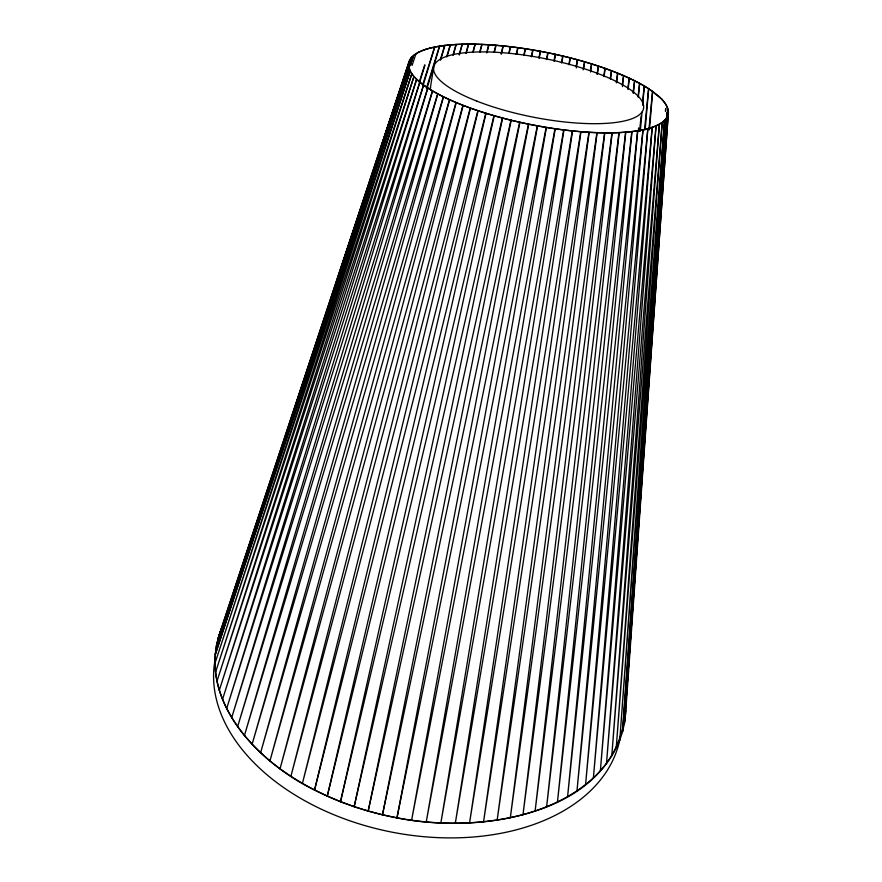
<?xml version="1.0" encoding="UTF-8"?>
<svg xmlns="http://www.w3.org/2000/svg" width="882" height="882" viewBox="0 0 882 882"><rect width="100%" height="100%" fill="white"/><g stroke="black" fill="none" stroke-linecap="round" stroke-linejoin="round"><path stroke-width="1.32" d="M667.31 107.064L668.413 111.871L624.423 723.494L668.115 109.533L668.225 114.197L666.285 118.574L622.527 731.839L667.487 116.501L664.521 120.591L619.792 740.075L666.23 118.629L662.239 122.499L656.098 125.894L606.485 763.636L659.328 124.318L652.25 127.383L600.355 770.978L655.988 125.95L647.906 128.706L593.377 777.99L652.129 127.427L643.066 129.852L585.571 784.649L647.763 128.739L637.752 130.834L576.971 790.9L642.912 129.886L631.986 131.639L567.589 796.7L637.587 130.867L625.779 132.245L557.457 802.014L631.81 131.65L619.164 132.664L546.62 806.821L625.592 132.256L612.174 132.884L535.109 811.065L618.966 132.675L604.82 132.906L522.993 814.725L611.954 132.884L597.136 132.73L510.314 817.768L604.589 132.906L589.176 132.355L497.139 820.172L596.905 132.719L580.962 131.771L483.534 821.925L588.933 132.333L572.539 130.988L469.555 822.994L580.72 131.749L563.951 130.007L455.299 823.369L572.286 130.966L555.23 128.838L440.835 823.049L563.686 129.974L546.421 127.482L426.227 822.035L554.965 128.794L537.568 125.939L411.585 820.315L546.145 127.438L528.715 124.219L396.966 817.901C479.565 834.615 616.838 815.519 625.625 710.197A207.568 134.858 11.2 0 1 389.392 816.291A207.568 134.858 11.2 0 1 223.499 624.158C191.427 693.847 255.879 761.662 314.554 790.029L485.784 113.282L470.459 108.166L302.405 783.414L477.868 110.735L463.149 105.432L290.884 776.336L470.238 108.089L456.203 102.632L280.035 768.839L462.929 105.355L449.644 99.787L269.936 760.968L455.994 102.555L443.503 96.888L260.598 752.765L449.445 99.699L437.803 93.966L252.087 744.298L443.326 96.799L432.577 91.033L244.413 735.588L437.637 93.878L427.836 88.101L237.611 726.713L432.423 90.945L423.581 85.179L231.69 717.694L427.693 88.013L419.854 82.28L226.663 708.588L423.47 85.091C416.734 79.711 408.542 73.228 408.564 63.769L216.366 646.076L408.575 66.084L409.061 61.497L411.563 57.319L408.961 65.158M666.627 116.678L666.913 112.554M625.481 715.048L668.413 111.937L667.509 116.435M665.712 108.651L665.513 111.397L665.645 108.563M652.195 327.608L652.393 324.863M653.099 315.26L653.297 312.515M653.992 302.912L654.201 300.167M654.896 290.564L655.094 287.819M655.8 278.216L655.999 275.471M656.693 265.868L656.903 263.123M657.498 254.898L657.796 250.775M658.402 242.55L658.799 237.06M659.295 230.202L659.692 224.712M660.199 217.854L660.596 212.364M661.092 205.506L661.5 200.016M661.897 194.525L662.294 189.035M662.801 182.177L663.099 178.065M663.694 169.829L664.003 165.717M664.598 157.481L664.896 153.369M665.502 145.133L665.8 141.021M666.395 132.785L666.693 128.673M667.2 121.804L668.093 109.456L666.009 104.528M666.56 116.6L666.869 112.477M649.461 129.753L652.636 91.342L659.218 96.601M645.15 129.852L648.689 88.663L661.919 99.247M640.299 131.242L642.03 112.058M642.647 105.201L644.367 86.006L652.526 91.254L648.932 129.621M638.392 97.053L639.682 83.36L648.568 88.586L644.533 129.731M633.441 93.062L634.654 80.747L644.235 85.918L642.537 102.367M639.571 131.131L641.126 116.06M628.171 89.115L629.307 78.167L639.538 83.283L638.05 96.976M622.471 86.579L623.662 75.632L634.5 80.67L633.1 92.985M616.639 82.743L617.742 73.162L629.142 78.09L627.83 89.016M610.576 78.939L611.557 70.736L623.486 75.565L622.284 85.124M604.104 76.58L605.14 68.388L617.554 73.085L616.286 82.632M597.423 74.297L598.514 66.106L611.369 70.67L610.234 78.84M590.554 72.092L591.701 63.912L604.953 68.311L603.751 76.491M583.708 68.609L584.711 61.806L598.316 66.04L597.059 74.187M576.321 67.936L577.578 59.789L591.491 63.846L590.4 70.637M433.646 67.297L430.118 89.424A106.116 31.068 11.2 0 1 430.637 87.539M569.232 64.651L570.323 57.87L584.501 61.74L583.123 69.876M561.823 62.843L562.97 56.062L577.357 59.722L576.167 66.503M554.337 61.134L555.539 54.353L570.103 57.815L568.857 64.584M546.807 59.535L548.053 52.766L562.749 56.007L561.448 62.765M539.233 58.058L540.534 51.299L555.307 54.309L553.962 61.045M531.659 56.702L533.004 49.965L547.821 52.722L546.432 59.458M524.095 55.489L525.496 48.753L540.302 51.266L538.858 57.992M516.576 54.386L518.021 47.672L532.783 49.921L531.284 56.646M509.101 53.449L510.601 46.724L525.264 48.719L523.721 55.423M501.417 53.978L503.28 45.919L517.789 47.639L516.202 54.331M494.46 51.95L496.048 45.258L510.38 46.702L508.738 53.383M486.985 52.766L488.959 44.75L503.06 45.897L501.031 53.912M479.995 52.38L482.024 44.376L495.838 45.247L494.107 51.906M473.182 52.148L475.255 44.166L488.749 44.728L486.621 52.711M466.203 53.405L468.695 44.1L481.815 44.376L479.632 52.336M459.445 54.816L462.355 44.188L475.056 44.155L472.829 52.115M453.282 55.026L456.259 44.431L468.507 44.1L465.85 53.372M447.009 56.757L450.437 44.839L462.168 44.199L459.081 54.761M440.636 59.932L444.903 45.39L456.082 44.442L452.94 54.993M427.053 88.365L439.677 46.107L450.261 44.85L446.678 56.702M422.787 86.458L434.782 46.978L444.737 45.412L440.283 59.888M419.689 82.213L424.97 65.103M426.381 88.211L439.523 46.129L430.251 48.003M422.61 85.047L434.639 47.011L426.094 49.172M419.226 82.081L424.672 65.059M413.184 56.669L410.196 65.819L413.107 56.724M408.609 66.415L411.607 57.253L415.984 53.648L422.224 50.55M409.083 61.431L218.295 637.763L410.064 59.348L408.564 63.702M234.821 590.532L243.884 563.058M255.119 529.035L266.772 493.7M275.405 467.537L286.198 434.826M295.69 406.04L331.963 296.12M337.145 280.421L410.097 59.281L413.537 55.412L418.895 52.027M412.115 65.4L415.984 53.648M418.983 51.983L425.973 49.216M422.335 50.506L430.118 48.036M659.306 96.678L664.179 101.871M661.996 99.324L665.965 104.451M664.234 101.948L667.277 106.987M638.513 127.923A106.116 31.068 11.2 0 1 638.436 129.897M620.068 738.311A206.267 135.795 11.2 0 1 390.991 831.958A206.267 135.795 11.2 0 1 215.462 657.851M662.239 122.499L616.209 748.145L664.466 120.658L659.427 124.274L611.777 756.006L662.162 122.554M519.917 122.344L382.479 814.825L396.966 817.901L537.303 125.883L519.917 122.344M511.196 120.305L368.18 811.076L382.468 814.825L528.45 124.164L511.196 120.305M502.619 118.122L354.167 806.699L368.18 811.076L519.652 122.278L502.619 118.122M494.218 115.807L340.507 801.705L354.156 806.699L510.943 120.239L494.218 115.807M486.026 113.359L327.277 796.137L340.496 801.705L502.365 118.056L486.026 113.359M478.099 110.812L314.554 790.029L327.277 796.137L493.964 115.729L478.099 110.812M416.646 79.435L222.529 699.448L419.744 82.191L413.967 76.624L219.309 690.308L416.558 79.347M411.817 73.89L216.983 681.213L413.89 76.547L410.207 71.221L215.539 672.205L411.762 73.812M409.127 68.642L214.965 663.319L410.163 71.144L408.587 66.161L215.252 654.598L409.105 68.564M476.997 101.187A106.943 29.845 11.2 0 0 643.121 109.941A106.943 29.845 11.2 0 0 495.706 52.258A106.943 29.845 11.2 0 0 476.997 101.187"/></g></svg>
